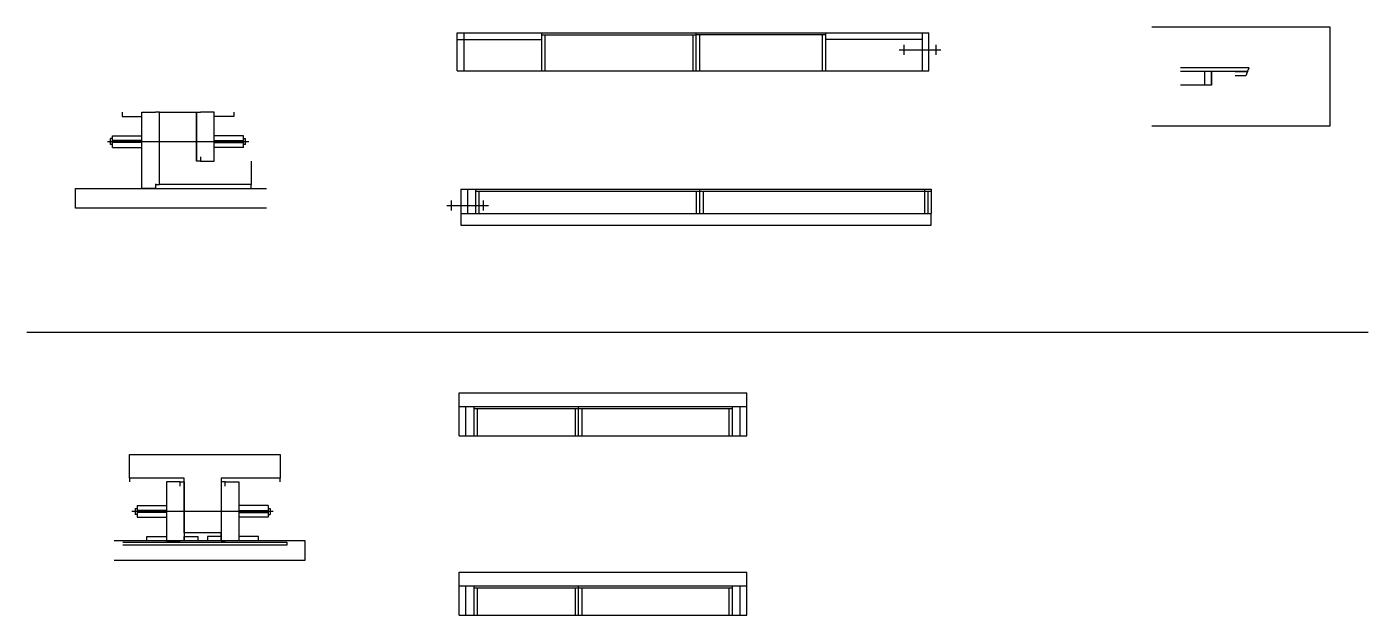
# Model space of a CAD drawing. Header units: metres. Extents: x 8148 to 9518, y 2987 to 3589.
import ezdxf

# ---------------------------------------------------------------- set-up
doc = ezdxf.new("R2010")
doc.units = ezdxf.units.M
for name, color, linetype in [('barrote', 7, 'Continuous'), ('CONCRETO', 7, 'Continuous'), ('COTA', 7, 'Continuous'), ('Cotas', 7, 'Continuous'), ('Madeira', 7, 'Continuous'), ('NOMENCLATURA', 7, 'Continuous'), ('Painéis', 7, 'Continuous'), ('SARR_2.2x7', 7, 'Continuous'), ('SARR_3.5x7', 7, 'Continuous'), ('SCO-___-LAJ', 7, 'Continuous'), ('TENSOR', 7, 'Continuous')]:
    doc.layers.add(name, color=color, linetype=linetype)

msp = doc.modelspace()

# ---------------------------------------------------------------- linework, layer by layer
at = {"color": 7, "lineweight": 25}
for p, q in [((8233.1, 3468.3), (8233.1, 3474.3)), ((8235.1, 3474.3), (8233.1, 3474.3)), ((8235.1, 3468.3), (8233.1, 3468.3)), ((8235.1, 3465.3), (8235.1, 3477.3)), ((8235.1, 3477.3), (8265.1, 3477.3)), ((8265.1, 3472.3), (8235.1, 3472.3)), ((8265.1, 3470.3), (8235.1, 3470.3)), ((8369.1, 3477.3), (8339.1, 3477.3)), ((8339.1, 3472.3), (8369.1, 3472.3)), ((8339.1, 3470.3), (8369.1, 3470.3)), ((8369.1, 3465.3), (8369.1, 3477.3)), ((8369.1, 3474.3), (8371.1, 3474.3)), ((8371.1, 3468.3), (8369.1, 3468.3)), ((8371.1, 3468.3), (8371.1, 3474.3)), ((8235.1, 3465.3), (8265.1, 3465.3)), ((8369.1, 3465.3), (8339.1, 3465.3)), ((8258.3, 3096.4), (8258.3, 3090.4)), ((8258.3, 3096.4), (8260.3, 3096.4)), ((8260.3, 3099.4), (8260.3, 3087.4)), ((8260.3, 3099.4), (8290.3, 3099.4)), ((8394.3, 3099.4), (8364.3, 3099.4)), ((8394.3, 3099.4), (8394.3, 3087.4)), ((8394.3, 3096.4), (8396.3, 3096.4)), ((8396.3, 3096.4), (8396.3, 3090.4)), ((8260.3, 3090.4), (8258.3, 3090.4)), ((8290.3, 3094.4), (8260.3, 3094.4)), ((8290.3, 3092.4), (8260.3, 3092.4)), ((8260.3, 3087.4), (8290.3, 3087.4)), ((8364.3, 3094.4), (8394.3, 3094.4)), ((8364.3, 3092.4), (8394.3, 3092.4)), ((8394.3, 3087.4), (8364.3, 3087.4)), ((8394.3, 3090.4), (8396.3, 3090.4))]:
    msp.add_line(p, q, dxfattribs=at)
at = {"layer": 'barrote', "color": 7, "lineweight": 25}
for points in [[(8392.5, 3403.3), (8197.4, 3403.3), (8197.4, 3423.3), (8392.5, 3423.3)], [(8236.8, 3043.5), (8432, 3043.5), (8432, 3063.5), (8236.8, 3063.5)]]:
    msp.add_lwpolyline(points, dxfattribs=at)
at = {"layer": 'CONCRETO', "color": 7, "lineweight": 25}
for points in [[(8376.7, 3451.3), (8376.7, 3427.3), (8283.1, 3427.3), (8283.1, 3455.3), (8283.1, 3455.3), (8283.1, 3501.3), (8321.1, 3501.3), (8321.1, 3451.3)], [(8252.7, 3127.5), (8252.7, 3151.5), (8406.3, 3151.5), (8406.3, 3127.5), (8346.3, 3127.5), (8346.3, 3071.5), (8308.3, 3071.5), (8308.3, 3127.5)]]:
    msp.add_lwpolyline(points, dxfattribs=at)
at = {"layer": 'COTA', "color": 7, "lineweight": 25}
for p, q in [((8590.9, 3397.7), (8590.9, 3385.7)), ((9071.4, 3385.7), (9071.4, 3397.7)), ((8590.9, 3385.7), (9071.4, 3385.7)), ((8147.7, 3276.5), (9517.7, 3276.5)), ((8589.2, 3200.7), (8589.2, 3214.7)), ((8589.2, 3214.7), (8883.2, 3214.7)), ((8883.2, 3200.7), (8883.2, 3214.7)), ((8589.2, 3017.4), (8589.2, 3031.4)), ((8589.2, 3031.4), (8883.2, 3031.4)), ((8883.2, 3017.4), (8883.2, 3031.4))]:
    msp.add_line(p, q, dxfattribs=at)
at = {"layer": 'Cotas', "color": 7, "lineweight": 25}
msp.add_lwpolyline([(9296.6, 3588.5), (9478.6, 3588.5), (9478.6, 3487.1), (9296.6, 3487.1)], dxfattribs=at)
at = {"layer": 'Madeira', "color": 7, "lineweight": 25}
for points in [[(9357.6, 3543), (9357.6, 3529), (9326.1, 3529)], [(9357.6, 3529), (9357.6, 3543), (9350.6, 3543), (9350.6, 3529)], [(9382, 3543), (9394.5, 3543), (9392.8, 3538.6), (9382, 3538.6)], [(8245.1, 3501.3), (8245.1, 3496.9), (8265.1, 3496.9), (8265.1, 3501.3)], [(8279.1, 3423.3), (8265.1, 3423.3), (8265.1, 3501.3), (8279.1, 3501.3)], [(8325.1, 3451.3), (8339.1, 3451.3), (8339.1, 3501.3), (8325.1, 3501.3)], [(8359.1, 3501.3), (8359.1, 3496.9), (8339.1, 3496.9), (8339.1, 3501.3)], [(8325.1, 3455.7), (8325.1, 3451.3), (8339.1, 3451.3), (8339.1, 3455.7)], [(8279.1, 3428.1), (8279.1, 3423.3), (8265.1, 3423.3), (8265.1, 3428.1)], [(8304.3, 3119.1), (8304.3, 3123.5), (8290.3, 3123.5), (8290.3, 3119.1)], [(8304.3, 3123.5), (8290.3, 3123.5), (8290.3, 3063.5), (8304.3, 3063.5)], [(8350.3, 3119.1), (8350.3, 3123.5), (8364.3, 3123.5), (8364.3, 3119.1)], [(8350.3, 3123.5), (8364.3, 3123.5), (8364.3, 3063.5), (8350.3, 3063.5)], [(8270.3, 3063.5), (8270.3, 3067.9), (8290.3, 3067.9), (8290.3, 3063.5)], [(8308.3, 3063.5), (8308.3, 3067.9), (8322.3, 3067.9), (8322.3, 3063.5)], [(8346.3, 3063.5), (8346.3, 3067.9), (8332.3, 3067.9), (8332.3, 3063.5)], [(8384.3, 3063.5), (8384.3, 3067.9), (8364.3, 3067.9), (8364.3, 3063.5)]]:
    msp.add_lwpolyline(points, dxfattribs=at)
at = {"layer": 'NOMENCLATURA', "color": 7, "lineweight": 25}
for p, q in [((9038.7, 3565), (9081.4, 3565)), ((9043.7, 3560), (9043.7, 3570)), ((9076.4, 3560), (9076.4, 3570)), ((8576.6, 3406), (8619.3, 3406)), ((8581.6, 3401), (8581.6, 3410.9)), ((8614.3, 3401), (8614.3, 3410.9))]:
    msp.add_line(p, q, dxfattribs=at)
at = {"layer": 'Painéis', "color": 7, "lineweight": 25}
for p, q in [((8587.4, 3582.4), (9069.1, 3582.4)), ((8587.4, 3543.4), (8587.4, 3582.4)), ((8831.4, 3543.4), (8831.4, 3582.4)), ((9069.1, 3543.4), (9069.1, 3582.4)), ((8587.4, 3543.4), (9069.1, 3543.4)), ((9396, 3546.6), (9326.1, 3546.6)), ((9394.5, 3543), (9326.1, 3543)), ((9394.5, 3543), (9396, 3546.6)), ((8590.9, 3422.7), (9071.4, 3422.7)), ((8590.9, 3422.7), (8590.9, 3397.7)), ((8834.9, 3422.7), (8834.9, 3397.7)), ((9071.4, 3422.7), (9071.4, 3397.7)), ((8590.9, 3397.7), (9071.4, 3397.7)), ((8589.2, 3200.7), (8883.2, 3200.7)), ((8589.2, 3170.7), (8589.2, 3200.7)), ((8711.2, 3170.7), (8711.2, 3200.7)), ((8883.2, 3170.7), (8883.2, 3200.7)), ((8589.2, 3170.7), (8883.2, 3170.7)), ((8589.2, 3017.4), (8883.2, 3017.4)), ((8589.2, 2987.4), (8589.2, 3017.4)), ((8711.2, 2987.4), (8711.2, 3017.4)), ((8883.2, 2987.4), (8883.2, 3017.4)), ((8589.2, 2987.4), (8883.2, 2987.4))]:
    msp.add_line(p, q, dxfattribs=at)
for points in [[(8279.1, 3427.3), (8283.1, 3427.3), (8283.1, 3501.3), (8279.1, 3501.3)], [(8325.1, 3451.3), (8321.1, 3451.3), (8321.1, 3501.3), (8325.1, 3501.3)], [(8279.1, 3427.3), (8279.1, 3423.3), (8376.7, 3423.3), (8376.7, 3427.3)], [(8308.3, 3123.5), (8308.3, 3127.5), (8252.7, 3127.5), (8252.7, 3123.5)], [(8406.3, 3123.5), (8406.3, 3127.5), (8346.3, 3127.5), (8346.3, 3123.5)], [(8304.3, 3123.5), (8308.3, 3123.5), (8308.3, 3063.5), (8304.3, 3063.5)], [(8350.3, 3123.5), (8346.3, 3123.5), (8346.3, 3063.5), (8350.3, 3063.5)], [(8346.3, 3067.9), (8346.3, 3071.5), (8308.3, 3071.5), (8308.3, 3067.9)]]:
    msp.add_lwpolyline(points, dxfattribs=at)
at = {"layer": 'SARR_2.2x7', "color": 7, "lineweight": 25}
for p, q in [((8594.4, 3543.4), (8594.4, 3582.4)), ((8673.4, 3580.2), (8831.4, 3580.2)), ((8963.4, 3580.2), (8831.4, 3580.2)), ((9062.1, 3582.4), (9062.1, 3543.4)), ((8587.4, 3575.4), (8673.4, 3575.4)), ((9062.1, 3575.4), (8963.4, 3575.4)), ((8597.9, 3422.7), (8597.9, 3397.7)), ((8605.9, 3420.5), (8834.9, 3420.5)), ((8834.9, 3420.5), (9071.4, 3420.5)), ((9064.4, 3422.7), (9064.4, 3397.7)), ((8596.2, 3170.7), (8596.2, 3200.7)), ((8604.2, 3198.5), (8711.2, 3198.5)), ((8711.2, 3198.5), (8868.2, 3198.5)), ((8876.2, 3170.7), (8876.2, 3200.7)), ((8596.2, 2987.4), (8596.2, 3017.4)), ((8604.2, 3015.2), (8711.2, 3015.2)), ((8711.2, 3015.2), (8868.2, 3015.2)), ((8876.2, 2987.4), (8876.2, 3017.4))]:
    msp.add_line(p, q, dxfattribs=at)
at = {"layer": 'SARR_3.5x7', "color": 7, "lineweight": 25}
for p, q in [((8673.4, 3582.4), (8673.4, 3543.4)), ((8676.9, 3580.2), (8676.9, 3543.4)), ((8827.9, 3580.2), (8827.9, 3543.4)), ((8834.9, 3580.2), (8834.9, 3543.4)), ((8959.9, 3580.2), (8959.9, 3543.4)), ((8963.4, 3582.4), (8963.4, 3543.4)), ((8605.9, 3422.7), (8605.9, 3397.7)), ((8609.4, 3420.5), (8609.4, 3397.7)), ((8831.4, 3420.5), (8831.4, 3397.7)), ((8838.4, 3420.5), (8838.4, 3397.7)), ((9067.9, 3420.5), (9067.9, 3397.7)), ((9071.4, 3422.7), (9071.4, 3397.7)), ((8604.2, 3200.7), (8604.2, 3170.7)), ((8607.7, 3198.5), (8607.7, 3170.7)), ((8707.7, 3198.5), (8707.7, 3170.7)), ((8714.7, 3198.5), (8714.7, 3170.7)), ((8864.7, 3198.5), (8864.7, 3170.7)), ((8868.2, 3200.7), (8868.2, 3170.7)), ((8604.2, 3017.4), (8604.2, 2987.4)), ((8607.7, 3015.2), (8607.7, 2987.4)), ((8707.7, 3015.2), (8707.7, 2987.4)), ((8714.7, 3015.2), (8714.7, 2987.4)), ((8864.7, 3015.2), (8864.7, 2987.4)), ((8868.2, 3017.4), (8868.2, 2987.4))]:
    msp.add_line(p, q, dxfattribs=at)
at = {"layer": 'SCO-___-LAJ', "color": 7, "lineweight": 25}
msp.add_lwpolyline([(8245.8, 3062.1), (8413.1, 3062.1), (8413.1, 3058.9), (8245.8, 3058.9)], dxfattribs=at)
at = {"layer": 'TENSOR', "color": 7, "lineweight": 25}
for p, q in [((8230.1, 3471.3), (8374.4, 3471.3)), ((8399.3, 3093.4), (8255, 3093.4))]:
    msp.add_line(p, q, dxfattribs=at)

doc.saveas('drawing.dxf')
